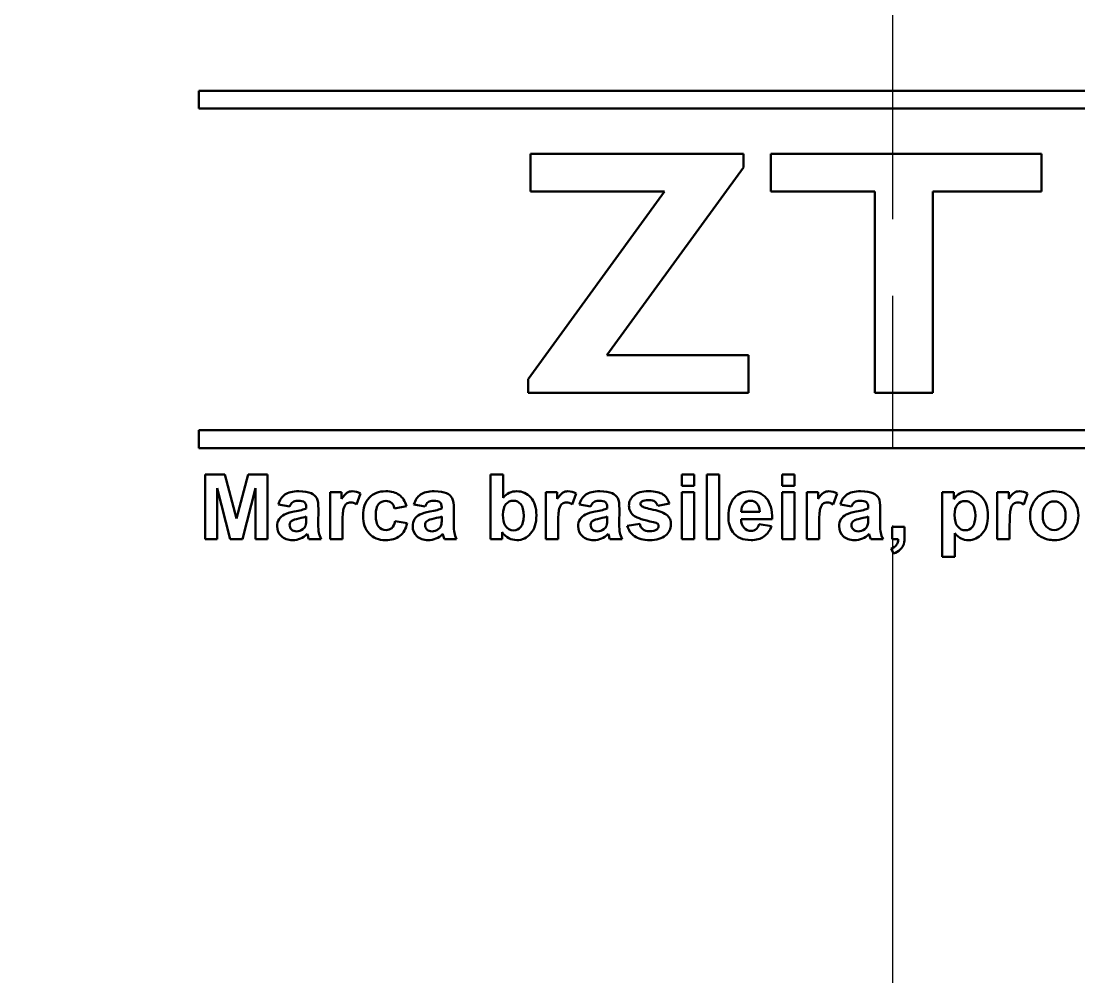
# Model space of a CAD drawing. Extents: x 0 to 822, y 0 to 581.
# Drawn here: x 651.76 to 693.17, y 390.82 to 428.26 of the extents above; entities that cross this region are included whole.
import ezdxf

# ---------------------------------------------------------------- set-up
doc = ezdxf.new("R2010")
doc.units = 0
doc.header["$LTSCALE"] = 2
doc.linetypes.add('AM_ISO08W050', pattern=[18, 12, -1.5, 3, -1.5])
doc.layers.add('AM_0', color=7, linetype='CONTINUOUS', lineweight=50)
doc.layers.add('AM_7', color=4, linetype='AM_ISO08W050', lineweight=25)

msp = doc.modelspace()

# ---------------------------------------------------------------- linework, layer by layer
at = {"layer": 'AM_0'}
for radius in [97.8, 91.675]:
    msp.add_circle((685.884, 379.557), radius, dxfattribs=at)
msp.add_ellipse((685.884, 379.557), major_axis=(75.544, 0), ratio=0.999976, start_param=4.712389, end_param=10.995574, dxfattribs=at)
at = {"layer": 'AM_0', "color": 7, "lineweight": 70}
msp.add_open_spline([(685.884, 457.109), (728.709, 457.109), (763.438, 422.381), (763.438, 379.557), (763.438, 379.557), (763.438, 336.734), (728.709, 302.005), (685.884, 302.005), (685.884, 302.005), (643.06, 302.005), (608.331, 336.734), (608.331, 379.557), (608.331, 379.557), (608.331, 422.381), (643.06, 457.109), (685.884, 457.109)], degree=3, knots=[0, 0, 0, 0, 0.25, 0.25, 0.25, 0.25, 0.5, 0.5, 0.5, 0.5, 0.75, 0.75, 0.75, 0.75, 1, 1, 1, 1], dxfattribs=at)
at = {"layer": 'AM_0', "color": 7}
for points in [[(658.715, 425.534), (658.715, 425.534), (713.054, 425.534), (713.054, 425.534)], [(658.715, 424.83), (658.715, 424.83), (658.715, 425.534), (658.715, 425.534)], [(713.054, 424.83), (713.054, 424.83), (658.715, 424.83), (658.715, 424.83)], [(671.701, 421.583), (671.701, 421.583), (671.701, 423.061), (671.701, 423.061)], [(671.701, 423.061), (671.701, 423.061), (680.044, 423.061), (680.044, 423.061)], [(680.044, 423.061), (680.044, 423.061), (680.044, 422.524), (680.044, 422.524)], [(681.109, 421.583), (681.109, 421.583), (681.109, 423.061), (681.109, 423.061)], [(681.109, 423.061), (681.109, 423.061), (691.703, 423.061), (691.703, 423.061)], [(691.703, 423.061), (691.703, 423.061), (691.703, 421.583), (691.703, 421.583)], [(680.044, 422.524), (680.044, 422.524), (674.689, 415.172), (674.689, 415.172)], [(671.612, 414.232), (671.612, 414.232), (676.949, 421.583), (676.949, 421.583)], [(676.949, 421.583), (676.949, 421.583), (671.701, 421.583), (671.701, 421.583)], [(685.179, 421.583), (685.179, 421.583), (681.109, 421.583), (681.109, 421.583)], [(685.179, 413.695), (685.179, 413.695), (685.179, 421.583), (685.179, 421.583)], [(687.451, 421.583), (687.451, 421.583), (687.451, 413.695), (687.451, 413.695)], [(691.703, 421.583), (691.703, 421.583), (687.451, 421.583), (687.451, 421.583)], [(674.689, 415.172), (674.689, 415.172), (680.235, 415.172), (680.235, 415.172)], [(680.235, 415.172), (680.235, 415.172), (680.235, 413.695), (680.235, 413.695)], [(671.612, 413.695), (671.612, 413.695), (671.612, 414.232), (671.612, 414.232)], [(680.235, 413.695), (680.235, 413.695), (671.612, 413.695), (671.612, 413.695)], [(687.451, 413.695), (687.451, 413.695), (685.179, 413.695), (685.179, 413.695)], [(658.715, 412.241), (658.715, 412.241), (713.054, 412.241), (713.054, 412.241)], [(658.715, 411.537), (658.715, 411.537), (658.715, 412.241), (658.715, 412.241)], [(713.054, 411.537), (713.054, 411.537), (658.715, 411.537), (658.715, 411.537)], [(658.966, 407.97), (658.966, 407.97), (658.966, 410.499), (658.966, 410.499)], [(658.966, 410.499), (658.966, 410.499), (659.73, 410.499), (659.73, 410.499)], [(659.73, 410.499), (659.73, 410.499), (660.189, 408.774), (660.189, 408.774)], [(660.189, 408.774), (660.189, 408.774), (660.642, 410.499), (660.642, 410.499)], [(660.642, 410.499), (660.642, 410.499), (661.408, 410.499), (661.408, 410.499)], [(661.408, 410.499), (661.408, 410.499), (661.408, 407.97), (661.408, 407.97)], [(670.142, 407.97), (670.142, 407.97), (670.142, 410.499), (670.142, 410.499)], [(670.142, 410.499), (670.142, 410.499), (670.627, 410.499), (670.627, 410.499)], [(670.627, 410.499), (670.627, 410.499), (670.627, 409.588), (670.627, 409.588)], [(677.625, 410.05), (677.625, 410.05), (677.625, 410.499), (677.625, 410.499)], [(677.625, 410.499), (677.625, 410.499), (678.11, 410.499), (678.11, 410.499)], [(678.11, 410.499), (678.11, 410.499), (678.11, 410.05), (678.11, 410.05)], [(678.607, 407.97), (678.607, 407.97), (678.607, 410.499), (678.607, 410.499)], [(678.607, 410.499), (678.607, 410.499), (679.092, 410.499), (679.092, 410.499)], [(679.092, 410.499), (679.092, 410.499), (679.092, 407.97), (679.092, 407.97)], [(681.553, 410.05), (681.553, 410.05), (681.553, 410.499), (681.553, 410.499)], [(681.553, 410.499), (681.553, 410.499), (682.038, 410.499), (682.038, 410.499)], [(682.038, 410.499), (682.038, 410.499), (682.038, 410.05), (682.038, 410.05)], [(659.94, 407.97), (659.94, 407.97), (659.44, 409.961), (659.44, 409.961)], [(659.44, 409.961), (659.44, 409.961), (659.44, 407.97), (659.44, 407.97)], [(660.934, 409.961), (660.934, 409.961), (660.432, 407.97), (660.432, 407.97)], [(660.934, 407.97), (660.934, 407.97), (660.934, 409.961), (660.934, 409.961)], [(678.11, 410.05), (678.11, 410.05), (677.625, 410.05), (677.625, 410.05)], [(682.038, 410.05), (682.038, 410.05), (681.553, 410.05), (681.553, 410.05)], [(661.834, 409.322), (661.884, 409.499), (661.969, 409.63), (662.089, 409.716)], [(663.111, 409.766), (663.216, 409.715), (663.291, 409.65), (663.334, 409.571)], [(663.334, 409.571), (663.377, 409.492), (663.399, 409.348), (663.399, 409.137)], [(663.856, 407.97), (663.856, 407.97), (663.856, 409.802), (663.856, 409.802)], [(663.856, 409.802), (663.856, 409.802), (664.306, 409.802), (664.306, 409.802)], [(664.306, 409.802), (664.306, 409.802), (664.306, 409.541), (664.306, 409.541)], [(664.306, 409.541), (664.383, 409.664), (664.453, 409.746), (664.514, 409.784)], [(665.043, 409.751), (665.043, 409.751), (664.893, 409.329), (664.893, 409.329)], [(666.565, 409.699), (666.697, 409.603), (666.792, 409.456), (666.849, 409.26)], [(667.139, 409.322), (667.188, 409.499), (667.273, 409.63), (667.394, 409.716)], [(668.415, 409.766), (668.521, 409.715), (668.596, 409.65), (668.639, 409.571)], [(668.639, 409.571), (668.682, 409.492), (668.703, 409.348), (668.703, 409.137)], [(672.3, 407.97), (672.3, 407.97), (672.3, 409.802), (672.3, 409.802)], [(672.3, 409.802), (672.3, 409.802), (672.75, 409.802), (672.75, 409.802)], [(672.75, 409.802), (672.75, 409.802), (672.75, 409.541), (672.75, 409.541)], [(672.75, 409.541), (672.827, 409.664), (672.897, 409.746), (672.958, 409.784)], [(673.487, 409.751), (673.487, 409.751), (673.337, 409.329), (673.337, 409.329)], [(673.618, 409.322), (673.668, 409.499), (673.752, 409.63), (673.873, 409.716)], [(674.895, 409.766), (675, 409.715), (675.075, 409.65), (675.118, 409.571)], [(675.118, 409.571), (675.161, 409.492), (675.183, 409.348), (675.183, 409.137)], [(676.887, 409.721), (677.009, 409.639), (677.093, 409.518), (677.139, 409.358)], [(677.625, 407.97), (677.625, 407.97), (677.625, 409.802), (677.625, 409.802)], [(677.625, 409.802), (677.625, 409.802), (678.11, 409.802), (678.11, 409.802)], [(678.11, 409.802), (678.11, 409.802), (678.11, 407.97), (678.11, 407.97)], [(680.932, 409.573), (681.089, 409.393), (681.165, 409.117), (681.158, 408.746)], [(681.553, 407.97), (681.553, 407.97), (681.553, 409.802), (681.553, 409.802)], [(681.553, 409.802), (681.553, 409.802), (682.038, 409.802), (682.038, 409.802)], [(682.038, 409.802), (682.038, 409.802), (682.038, 407.97), (682.038, 407.97)], [(682.514, 407.97), (682.514, 407.97), (682.514, 409.802), (682.514, 409.802)], [(682.514, 409.802), (682.514, 409.802), (682.964, 409.802), (682.964, 409.802)], [(682.964, 409.802), (682.964, 409.802), (682.964, 409.541), (682.964, 409.541)], [(682.964, 409.541), (683.041, 409.664), (683.111, 409.746), (683.172, 409.784)], [(683.701, 409.751), (683.701, 409.751), (683.551, 409.329), (683.551, 409.329)], [(683.832, 409.322), (683.882, 409.499), (683.966, 409.63), (684.087, 409.716)], [(685.109, 409.766), (685.214, 409.715), (685.289, 409.65), (685.332, 409.571)], [(685.332, 409.571), (685.375, 409.492), (685.397, 409.348), (685.397, 409.137)], [(687.824, 409.802), (687.824, 409.802), (688.276, 409.802), (688.276, 409.802)], [(687.824, 407.273), (687.824, 407.273), (687.824, 409.802), (687.824, 409.802)], [(688.276, 409.802), (688.276, 409.802), (688.276, 409.532), (688.276, 409.532)], [(688.276, 409.532), (688.334, 409.625), (688.414, 409.7), (688.514, 409.757)], [(689.975, 407.97), (689.975, 407.97), (689.975, 409.802), (689.975, 409.802)], [(689.975, 409.802), (689.975, 409.802), (690.425, 409.802), (690.425, 409.802)], [(690.425, 409.802), (690.425, 409.802), (690.425, 409.541), (690.425, 409.541)], [(690.425, 409.541), (690.502, 409.664), (690.572, 409.746), (690.633, 409.784)], [(691.162, 409.751), (691.162, 409.751), (691.011, 409.329), (691.011, 409.329)], [(691.377, 409.379), (691.456, 409.53), (691.569, 409.645), (691.714, 409.724)], [(662.274, 409.243), (662.274, 409.243), (661.834, 409.322), (661.834, 409.322)], [(662.392, 409.421), (662.343, 409.388), (662.304, 409.328), (662.274, 409.243)], [(662.452, 409.046), (662.678, 409.089), (662.835, 409.129), (662.923, 409.165)], [(662.923, 409.213), (662.923, 409.307), (662.9, 409.373), (662.854, 409.413)], [(662.923, 409.165), (662.923, 409.165), (662.923, 409.213), (662.923, 409.213)], [(663.399, 409.137), (663.399, 409.137), (663.394, 408.572), (663.394, 408.572)], [(664.382, 409.15), (664.355, 409.052), (664.341, 408.847), (664.341, 408.536)], [(664.493, 409.352), (664.445, 409.315), (664.409, 409.247), (664.382, 409.15)], [(666.371, 409.174), (666.355, 409.269), (666.319, 409.341), (666.262, 409.389)], [(666.849, 409.26), (666.849, 409.26), (666.371, 409.174), (666.371, 409.174)], [(667.579, 409.243), (667.579, 409.243), (667.139, 409.322), (667.139, 409.322)], [(667.696, 409.421), (667.648, 409.388), (667.609, 409.328), (667.579, 409.243)], [(667.757, 409.046), (667.983, 409.089), (668.14, 409.129), (668.227, 409.165)], [(668.227, 409.213), (668.227, 409.307), (668.204, 409.373), (668.158, 409.413)], [(668.227, 409.165), (668.227, 409.165), (668.227, 409.213), (668.227, 409.213)], [(668.703, 409.137), (668.703, 409.137), (668.698, 408.572), (668.698, 408.572)], [(670.739, 409.337), (670.662, 409.246), (670.624, 409.11), (670.624, 408.925)], [(672.826, 409.15), (672.798, 409.052), (672.785, 408.847), (672.785, 408.536)], [(672.937, 409.352), (672.889, 409.315), (672.853, 409.247), (672.826, 409.15)], [(674.058, 409.243), (674.058, 409.243), (673.618, 409.322), (673.618, 409.322)], [(674.175, 409.421), (674.127, 409.388), (674.088, 409.328), (674.058, 409.243)], [(674.236, 409.046), (674.462, 409.089), (674.619, 409.129), (674.706, 409.165)], [(674.706, 409.213), (674.706, 409.307), (674.683, 409.373), (674.637, 409.413)], [(674.706, 409.165), (674.706, 409.165), (674.706, 409.213), (674.706, 409.213)], [(675.183, 409.137), (675.183, 409.137), (675.177, 408.572), (675.177, 408.572)], [(676.056, 409.255), (676.099, 409.223), (676.25, 409.177), (676.509, 409.119)], [(676.509, 409.119), (676.766, 409.06), (676.947, 408.988), (677.049, 408.903)], [(676.682, 409.274), (676.662, 409.345), (676.625, 409.4), (676.57, 409.438)], [(677.139, 409.358), (677.139, 409.358), (676.682, 409.274), (676.682, 409.274)], [(680.054, 409.356), (679.985, 409.28), (679.951, 409.175), (679.952, 409.043)], [(680.677, 409.043), (680.673, 409.183), (680.637, 409.29), (680.568, 409.363)], [(683.04, 409.15), (683.013, 409.052), (682.999, 408.847), (682.999, 408.536)], [(683.151, 409.352), (683.103, 409.315), (683.067, 409.247), (683.04, 409.15)], [(684.272, 409.243), (684.272, 409.243), (683.832, 409.322), (683.832, 409.322)], [(684.389, 409.421), (684.341, 409.388), (684.302, 409.328), (684.272, 409.243)], [(684.45, 409.046), (684.676, 409.089), (684.833, 409.129), (684.92, 409.165)], [(684.92, 409.213), (684.92, 409.307), (684.897, 409.373), (684.851, 409.413)], [(684.92, 409.165), (684.92, 409.165), (684.92, 409.213), (684.92, 409.213)], [(685.397, 409.137), (685.397, 409.137), (685.391, 408.572), (685.391, 408.572)], [(688.421, 409.323), (688.342, 409.232), (688.304, 409.096), (688.304, 408.917)], [(690.5, 409.15), (690.473, 409.052), (690.46, 408.847), (690.46, 408.536)], [(690.612, 409.352), (690.564, 409.315), (690.527, 409.247), (690.5, 409.15)], [(691.258, 408.912), (691.258, 409.073), (691.298, 409.229), (691.377, 409.379)], [(691.885, 409.303), (691.798, 409.207), (691.755, 409.067), (691.755, 408.886)], [(661.859, 408.747), (661.908, 408.828), (661.978, 408.89), (662.066, 408.933)], [(662.066, 408.933), (662.155, 408.976), (662.284, 409.014), (662.452, 409.046)], [(662.628, 408.775), (662.493, 408.746), (662.406, 408.718), (662.364, 408.691)], [(662.923, 408.849), (662.861, 408.829), (662.762, 408.804), (662.628, 408.775)], [(662.904, 408.517), (662.917, 408.558), (662.923, 408.637), (662.923, 408.753)], [(662.923, 408.753), (662.923, 408.753), (662.923, 408.849), (662.923, 408.849)], [(667.163, 408.747), (667.213, 408.828), (667.282, 408.89), (667.371, 408.933)], [(667.371, 408.933), (667.46, 408.976), (667.589, 409.014), (667.757, 409.046)], [(667.932, 408.775), (667.798, 408.746), (667.71, 408.718), (667.668, 408.691)], [(668.227, 408.849), (668.165, 408.829), (668.067, 408.804), (667.932, 408.775)], [(668.208, 408.517), (668.221, 408.558), (668.227, 408.637), (668.227, 408.753)], [(668.227, 408.753), (668.227, 408.753), (668.227, 408.849), (668.227, 408.849)], [(670.624, 408.925), (670.624, 408.736), (670.654, 408.596), (670.713, 408.505)], [(673.642, 408.747), (673.692, 408.828), (673.761, 408.89), (673.85, 408.933)], [(673.85, 408.933), (673.939, 408.976), (674.068, 409.014), (674.236, 409.046)], [(674.411, 408.775), (674.277, 408.746), (674.189, 408.718), (674.148, 408.691)], [(674.706, 408.849), (674.644, 408.829), (674.546, 408.804), (674.411, 408.775)], [(674.687, 408.517), (674.7, 408.558), (674.706, 408.637), (674.706, 408.753)], [(674.706, 408.753), (674.706, 408.753), (674.706, 408.849), (674.706, 408.849)], [(676.518, 408.632), (676.127, 408.718), (675.879, 408.797), (675.774, 408.868)], [(681.158, 408.746), (681.158, 408.746), (679.944, 408.746), (679.944, 408.746)], [(679.944, 408.746), (679.947, 408.602), (679.986, 408.49), (680.061, 408.411)], [(679.952, 409.043), (679.952, 409.043), (680.677, 409.043), (680.677, 409.043)], [(683.856, 408.747), (683.906, 408.828), (683.975, 408.89), (684.064, 408.933)], [(684.064, 408.933), (684.153, 408.976), (684.282, 409.014), (684.45, 409.046)], [(684.625, 408.775), (684.491, 408.746), (684.403, 408.718), (684.361, 408.691)], [(684.92, 408.849), (684.858, 408.829), (684.76, 408.804), (684.625, 408.775)], [(684.901, 408.517), (684.914, 408.558), (684.92, 408.637), (684.92, 408.753)], [(684.92, 408.753), (684.92, 408.753), (684.92, 408.849), (684.92, 408.849)], [(688.304, 408.917), (688.304, 408.711), (688.344, 408.559), (688.426, 408.461)], [(691.377, 408.376), (691.298, 408.523), (691.258, 408.701), (691.258, 408.912)], [(691.755, 408.886), (691.755, 408.704), (691.798, 408.565), (691.885, 408.469)], [(662.788, 408.356), (662.847, 408.4), (662.885, 408.453), (662.904, 408.517)], [(663.394, 408.572), (663.394, 408.411), (663.401, 408.292), (663.417, 408.215)], [(664.341, 408.536), (664.341, 408.536), (664.341, 407.97), (664.341, 407.97)], [(666.273, 408.402), (666.332, 408.454), (666.373, 408.544), (666.397, 408.672)], [(666.397, 408.672), (666.397, 408.672), (666.873, 408.591), (666.873, 408.591)], [(666.873, 408.591), (666.824, 408.373), (666.729, 408.207), (666.588, 408.096)], [(668.093, 408.356), (668.152, 408.4), (668.19, 408.453), (668.208, 408.517)], [(668.698, 408.572), (668.698, 408.411), (668.706, 408.292), (668.722, 408.215)], [(672.785, 408.536), (672.785, 408.536), (672.785, 407.97), (672.785, 407.97)], [(674.572, 408.356), (674.631, 408.4), (674.669, 408.453), (674.687, 408.517)], [(675.177, 408.572), (675.177, 408.411), (675.185, 408.292), (675.201, 408.215)], [(675.49, 408.493), (675.49, 408.493), (675.976, 408.567), (675.976, 408.567)], [(675.775, 408.081), (675.629, 408.181), (675.535, 408.319), (675.49, 408.493)], [(675.976, 408.567), (675.997, 408.473), (676.039, 408.401), (676.102, 408.352)], [(676.68, 408.569), (676.656, 408.592), (676.602, 408.613), (676.518, 408.632)], [(680.532, 408.353), (680.584, 408.394), (680.623, 408.461), (680.649, 408.553)], [(680.649, 408.553), (680.649, 408.553), (681.132, 408.472), (681.132, 408.472)], [(681.132, 408.472), (681.07, 408.295), (680.972, 408.16), (680.838, 408.068)], [(682.999, 408.536), (682.999, 408.536), (682.999, 407.97), (682.999, 407.97)], [(684.786, 408.356), (684.845, 408.4), (684.883, 408.453), (684.901, 408.517)], [(685.391, 408.572), (685.391, 408.411), (685.399, 408.292), (685.415, 408.215)], [(685.862, 408.454), (685.862, 408.454), (686.347, 408.454), (686.347, 408.454)], [(685.862, 407.97), (685.862, 407.97), (685.862, 408.454), (685.862, 408.454)], [(686.347, 408.454), (686.347, 408.454), (686.347, 408.108), (686.347, 408.108)], [(690.46, 408.536), (690.46, 408.536), (690.46, 407.97), (690.46, 407.97)], [(691.725, 408.042), (691.573, 408.118), (691.456, 408.23), (691.377, 408.376)], [(659.44, 407.97), (659.44, 407.97), (658.966, 407.97), (658.966, 407.97)], [(660.432, 407.97), (660.432, 407.97), (659.94, 407.97), (659.94, 407.97)], [(661.408, 407.97), (661.408, 407.97), (660.934, 407.97), (660.934, 407.97)], [(662.961, 408.17), (662.878, 408.089), (662.79, 408.029), (662.695, 407.989)], [(662.978, 408.113), (662.97, 408.142), (662.964, 408.161), (662.961, 408.17)], [(663.024, 407.97), (663.012, 408.002), (662.996, 408.05), (662.978, 408.113)], [(663.504, 407.97), (663.504, 407.97), (663.024, 407.97), (663.024, 407.97)], [(663.417, 408.215), (663.432, 408.139), (663.462, 408.057), (663.504, 407.97)], [(664.341, 407.97), (664.341, 407.97), (663.856, 407.97), (663.856, 407.97)], [(668.265, 408.17), (668.182, 408.089), (668.094, 408.029), (668, 407.989)], [(668.282, 408.113), (668.275, 408.142), (668.269, 408.161), (668.265, 408.17)], [(668.329, 407.97), (668.317, 408.002), (668.301, 408.05), (668.282, 408.113)], [(668.809, 407.97), (668.809, 407.97), (668.329, 407.97), (668.329, 407.97)], [(668.722, 408.215), (668.737, 408.139), (668.766, 408.057), (668.809, 407.97)], [(670.592, 407.97), (670.592, 407.97), (670.142, 407.97), (670.142, 407.97)], [(670.856, 408.007), (670.754, 408.059), (670.666, 408.136), (670.592, 408.239)], [(670.592, 408.239), (670.592, 408.239), (670.592, 407.97), (670.592, 407.97)], [(672.785, 407.97), (672.785, 407.97), (672.3, 407.97), (672.3, 407.97)], [(674.745, 408.17), (674.661, 408.089), (674.573, 408.029), (674.479, 407.989)], [(674.762, 408.113), (674.754, 408.142), (674.748, 408.161), (674.745, 408.17)], [(674.808, 407.97), (674.796, 408.002), (674.78, 408.05), (674.762, 408.113)], [(675.288, 407.97), (675.288, 407.97), (674.808, 407.97), (674.808, 407.97)], [(675.201, 408.215), (675.216, 408.139), (675.246, 408.057), (675.288, 407.97)], [(678.11, 407.97), (678.11, 407.97), (677.625, 407.97), (677.625, 407.97)], [(679.092, 407.97), (679.092, 407.97), (678.607, 407.97), (678.607, 407.97)], [(682.038, 407.97), (682.038, 407.97), (681.553, 407.97), (681.553, 407.97)], [(682.999, 407.97), (682.999, 407.97), (682.514, 407.97), (682.514, 407.97)], [(684.958, 408.17), (684.875, 408.089), (684.787, 408.029), (684.693, 407.989)], [(684.976, 408.113), (684.968, 408.142), (684.962, 408.161), (684.958, 408.17)], [(685.022, 407.97), (685.01, 408.002), (684.994, 408.05), (684.976, 408.113)], [(685.502, 407.97), (685.502, 407.97), (685.022, 407.97), (685.022, 407.97)], [(685.415, 408.215), (685.43, 408.139), (685.46, 408.057), (685.502, 407.97)], [(686.097, 407.97), (686.097, 407.97), (685.862, 407.97), (685.862, 407.97)], [(686.031, 407.738), (686.073, 407.795), (686.095, 407.872), (686.097, 407.97)], [(686.347, 408.108), (686.347, 407.968), (686.335, 407.857), (686.311, 407.776)], [(688.568, 407.989), (688.486, 408.029), (688.4, 408.098), (688.308, 408.196)], [(688.308, 408.196), (688.308, 408.196), (688.308, 407.273), (688.308, 407.273)], [(690.46, 407.97), (690.46, 407.97), (689.975, 407.97), (689.975, 407.97)], [(685.823, 407.606), (685.921, 407.638), (685.99, 407.683), (686.031, 407.738)], [(685.918, 407.406), (685.918, 407.406), (685.823, 407.606), (685.823, 407.606)], [(686.174, 407.558), (686.107, 407.493), (686.021, 407.442), (685.918, 407.406)], [(686.311, 407.776), (686.287, 407.695), (686.241, 407.622), (686.174, 407.558)], [(688.308, 407.273), (688.308, 407.273), (687.824, 407.273), (687.824, 407.273)]]:
    msp.add_open_spline(points, degree=3, dxfattribs=at)
for points, knots in [([(662.089, 409.716), (662.211, 409.8), (662.39, 409.843), (662.628, 409.843), (662.628, 409.843), (662.844, 409.843), (663.005, 409.817), (663.111, 409.766)], [0.08, 0.08, 0.08, 0.08, 0.12, 0.12, 0.12, 0.12, 0.16, 0.16, 0.16, 0.16]), ([(664.514, 409.784), (664.576, 409.823), (664.645, 409.843), (664.724, 409.843), (664.724, 409.843), (664.834, 409.843), (664.94, 409.813), (665.043, 409.751)], [0.3846154, 0.3846154, 0.3846154, 0.3846154, 0.4615385, 0.4615385, 0.4615385, 0.4615385, 0.5384615, 0.5384615, 0.5384615, 0.5384615]), ([(665.384, 408.182), (665.224, 408.351), (665.145, 408.585), (665.145, 408.884), (665.145, 408.884), (665.145, 409.186), (665.225, 409.422), (665.384, 409.59)], [0.7222222, 0.7222222, 0.7222222, 0.7222222, 0.7777778, 0.7777778, 0.7777778, 0.7777778, 0.8333333, 0.8333333, 0.8333333, 0.8333333]), ([(665.384, 409.59), (665.545, 409.759), (665.761, 409.843), (666.033, 409.843), (666.033, 409.843), (666.256, 409.843), (666.434, 409.795), (666.565, 409.699)], [0.8333333, 0.8333333, 0.8333333, 0.8333333, 0.8888889, 0.8888889, 0.8888889, 0.8888889, 0.9444444, 0.9444444, 0.9444444, 0.9444444]), ([(667.394, 409.716), (667.515, 409.8), (667.694, 409.843), (667.932, 409.843), (667.932, 409.843), (668.149, 409.843), (668.31, 409.817), (668.415, 409.766)], [0.08, 0.08, 0.08, 0.08, 0.12, 0.12, 0.12, 0.12, 0.16, 0.16, 0.16, 0.16]), ([(670.627, 409.588), (670.777, 409.758), (670.953, 409.843), (671.158, 409.843), (671.158, 409.843), (671.381, 409.843), (671.566, 409.762), (671.712, 409.601)], [0.25, 0.25, 0.25, 0.25, 0.3333333, 0.3333333, 0.3333333, 0.3333333, 0.4166667, 0.4166667, 0.4166667, 0.4166667]), ([(671.712, 409.601), (671.858, 409.439), (671.931, 409.207), (671.931, 408.905), (671.931, 408.905), (671.931, 408.592), (671.856, 408.351), (671.707, 408.182)], [0.4166667, 0.4166667, 0.4166667, 0.4166667, 0.5, 0.5, 0.5, 0.5, 0.5833333, 0.5833333, 0.5833333, 0.5833333]), ([(672.958, 409.784), (673.02, 409.823), (673.089, 409.843), (673.168, 409.843), (673.168, 409.843), (673.278, 409.843), (673.384, 409.813), (673.487, 409.751)], [0.3846154, 0.3846154, 0.3846154, 0.3846154, 0.4615385, 0.4615385, 0.4615385, 0.4615385, 0.5384615, 0.5384615, 0.5384615, 0.5384615]), ([(673.873, 409.716), (673.994, 409.8), (674.173, 409.843), (674.411, 409.843), (674.411, 409.843), (674.628, 409.843), (674.789, 409.817), (674.895, 409.766)], [0.08, 0.08, 0.08, 0.08, 0.12, 0.12, 0.12, 0.12, 0.16, 0.16, 0.16, 0.16]), ([(675.774, 408.868), (675.629, 408.967), (675.557, 409.105), (675.557, 409.281), (675.557, 409.281), (675.557, 409.439), (675.619, 409.573), (675.745, 409.681)], [0.30769231, 0.30769231, 0.30769231, 0.30769231, 0.34615385, 0.34615385, 0.34615385, 0.34615385, 0.38461538, 0.38461538, 0.38461538, 0.38461538]), ([(675.745, 409.681), (675.87, 409.789), (676.065, 409.843), (676.328, 409.843), (676.328, 409.843), (676.579, 409.843), (676.765, 409.802), (676.887, 409.721)], [0.38461538, 0.38461538, 0.38461538, 0.38461538, 0.42307692, 0.42307692, 0.42307692, 0.42307692, 0.46153846, 0.46153846, 0.46153846, 0.46153846]), ([(679.628, 408.241), (679.507, 408.407), (679.447, 408.618), (679.447, 408.872), (679.447, 408.872), (679.447, 409.176), (679.526, 409.413), (679.685, 409.585)], [0.2857143, 0.2857143, 0.2857143, 0.2857143, 0.3571429, 0.3571429, 0.3571429, 0.3571429, 0.4285714, 0.4285714, 0.4285714, 0.4285714]), ([(679.685, 409.585), (679.844, 409.757), (680.044, 409.843), (680.287, 409.843), (680.287, 409.843), (680.56, 409.843), (680.774, 409.753), (680.932, 409.573)], [0.4285714, 0.4285714, 0.4285714, 0.4285714, 0.5, 0.5, 0.5, 0.5, 0.5714286, 0.5714286, 0.5714286, 0.5714286]), ([(683.172, 409.784), (683.234, 409.823), (683.303, 409.843), (683.382, 409.843), (683.382, 409.843), (683.492, 409.843), (683.598, 409.813), (683.701, 409.751)], [0.3846154, 0.3846154, 0.3846154, 0.3846154, 0.4615385, 0.4615385, 0.4615385, 0.4615385, 0.5384615, 0.5384615, 0.5384615, 0.5384615]), ([(684.087, 409.716), (684.208, 409.8), (684.387, 409.843), (684.625, 409.843), (684.625, 409.843), (684.842, 409.843), (685.003, 409.817), (685.109, 409.766)], [0.08, 0.08, 0.08, 0.08, 0.12, 0.12, 0.12, 0.12, 0.16, 0.16, 0.16, 0.16]), ([(688.514, 409.757), (688.614, 409.815), (688.725, 409.843), (688.847, 409.843), (688.847, 409.843), (689.06, 409.843), (689.24, 409.76), (689.388, 409.593)], [0.2307692, 0.2307692, 0.2307692, 0.2307692, 0.3076923, 0.3076923, 0.3076923, 0.3076923, 0.3846154, 0.3846154, 0.3846154, 0.3846154]), ([(689.388, 409.593), (689.536, 409.426), (689.611, 409.194), (689.611, 408.896), (689.611, 408.896), (689.611, 408.59), (689.536, 408.353), (689.387, 408.183)], [0.3846154, 0.3846154, 0.3846154, 0.3846154, 0.4615385, 0.4615385, 0.4615385, 0.4615385, 0.5384615, 0.5384615, 0.5384615, 0.5384615]), ([(690.633, 409.784), (690.695, 409.823), (690.764, 409.843), (690.842, 409.843), (690.842, 409.843), (690.953, 409.843), (691.059, 409.813), (691.162, 409.751)], [0.3846154, 0.3846154, 0.3846154, 0.3846154, 0.4615385, 0.4615385, 0.4615385, 0.4615385, 0.5384615, 0.5384615, 0.5384615, 0.5384615]), ([(691.714, 409.724), (691.86, 409.803), (692.022, 409.843), (692.202, 409.843), (692.202, 409.843), (692.479, 409.843), (692.706, 409.753), (692.883, 409.573)], [0.2, 0.2, 0.2, 0.2, 0.3, 0.3, 0.3, 0.3, 0.4, 0.4, 0.4, 0.4]), ([(692.883, 409.573), (693.06, 409.393), (693.149, 409.166), (693.149, 408.891), (693.149, 408.891), (693.149, 408.614), (693.059, 408.384), (692.881, 408.202)], [0.4, 0.4, 0.4, 0.4, 0.5, 0.5, 0.5, 0.5, 0.6, 0.6, 0.6, 0.6]), ([(662.854, 409.413), (662.808, 409.452), (662.721, 409.472), (662.593, 409.472), (662.593, 409.472), (662.507, 409.472), (662.44, 409.455), (662.392, 409.421)], [0.88, 0.88, 0.88, 0.88, 0.92, 0.92, 0.92, 0.92, 0.96, 0.96, 0.96, 0.96]), ([(664.893, 409.329), (664.811, 409.382), (664.735, 409.408), (664.665, 409.408), (664.665, 409.408), (664.597, 409.408), (664.54, 409.39), (664.493, 409.352)], [0.6153846, 0.6153846, 0.6153846, 0.6153846, 0.6923077, 0.6923077, 0.6923077, 0.6923077, 0.7692308, 0.7692308, 0.7692308, 0.7692308]), ([(665.751, 409.337), (665.679, 409.253), (665.643, 409.114), (665.643, 408.918), (665.643, 408.918), (665.643, 408.701), (665.68, 408.547), (665.753, 408.458)], [0.2222222, 0.2222222, 0.2222222, 0.2222222, 0.2777778, 0.2777778, 0.2777778, 0.2777778, 0.3333333, 0.3333333, 0.3333333, 0.3333333]), ([(666.262, 409.389), (666.205, 409.438), (666.131, 409.462), (666.04, 409.462), (666.04, 409.462), (665.919, 409.462), (665.823, 409.42), (665.751, 409.337)], [0.1111111, 0.1111111, 0.1111111, 0.1111111, 0.1666667, 0.1666667, 0.1666667, 0.1666667, 0.2222222, 0.2222222, 0.2222222, 0.2222222]), ([(668.158, 409.413), (668.112, 409.452), (668.026, 409.472), (667.898, 409.472), (667.898, 409.472), (667.811, 409.472), (667.744, 409.455), (667.696, 409.421)], [0.88, 0.88, 0.88, 0.88, 0.92, 0.92, 0.92, 0.92, 0.96, 0.96, 0.96, 0.96]), ([(671.32, 409.333), (671.245, 409.426), (671.147, 409.472), (671.029, 409.472), (671.029, 409.472), (670.913, 409.472), (670.816, 409.427), (670.739, 409.337)], [0.625, 0.625, 0.625, 0.625, 0.75, 0.75, 0.75, 0.75, 0.875, 0.875, 0.875, 0.875]), ([(671.321, 408.449), (671.397, 408.54), (671.434, 408.684), (671.434, 408.881), (671.434, 408.881), (671.434, 409.09), (671.396, 409.241), (671.32, 409.333)], [0.375, 0.375, 0.375, 0.375, 0.5, 0.5, 0.5, 0.5, 0.625, 0.625, 0.625, 0.625]), ([(673.337, 409.329), (673.255, 409.382), (673.179, 409.408), (673.109, 409.408), (673.109, 409.408), (673.041, 409.408), (672.984, 409.39), (672.937, 409.352)], [0.6153846, 0.6153846, 0.6153846, 0.6153846, 0.6923077, 0.6923077, 0.6923077, 0.6923077, 0.7692308, 0.7692308, 0.7692308, 0.7692308]), ([(674.637, 409.413), (674.591, 409.452), (674.505, 409.472), (674.377, 409.472), (674.377, 409.472), (674.291, 409.472), (674.223, 409.455), (674.175, 409.421)], [0.88, 0.88, 0.88, 0.88, 0.92, 0.92, 0.92, 0.92, 0.96, 0.96, 0.96, 0.96]), ([(676.062, 409.441), (676.026, 409.416), (676.007, 409.383), (676.007, 409.343), (676.007, 409.343), (676.007, 409.308), (676.023, 409.279), (676.056, 409.255)], [0.65384615, 0.65384615, 0.65384615, 0.65384615, 0.69230769, 0.69230769, 0.69230769, 0.69230769, 0.73076923, 0.73076923, 0.73076923, 0.73076923]), ([(676.57, 409.438), (676.516, 409.476), (676.438, 409.495), (676.337, 409.495), (676.337, 409.495), (676.209, 409.495), (676.118, 409.477), (676.062, 409.441)], [0.57692308, 0.57692308, 0.57692308, 0.57692308, 0.61538462, 0.61538462, 0.61538462, 0.61538462, 0.65384615, 0.65384615, 0.65384615, 0.65384615]), ([(680.568, 409.363), (680.5, 409.436), (680.415, 409.472), (680.316, 409.472), (680.316, 409.472), (680.21, 409.472), (680.123, 409.434), (680.054, 409.356)], [0.2, 0.2, 0.2, 0.2, 0.4, 0.4, 0.4, 0.4, 0.6, 0.6, 0.6, 0.6]), ([(683.551, 409.329), (683.469, 409.382), (683.393, 409.408), (683.323, 409.408), (683.323, 409.408), (683.255, 409.408), (683.198, 409.39), (683.151, 409.352)], [0.6153846, 0.6153846, 0.6153846, 0.6153846, 0.6923077, 0.6923077, 0.6923077, 0.6923077, 0.7692308, 0.7692308, 0.7692308, 0.7692308]), ([(684.851, 409.413), (684.805, 409.452), (684.719, 409.472), (684.591, 409.472), (684.591, 409.472), (684.505, 409.472), (684.437, 409.455), (684.389, 409.421)], [0.88, 0.88, 0.88, 0.88, 0.92, 0.92, 0.92, 0.92, 0.96, 0.96, 0.96, 0.96]), ([(689.002, 409.321), (688.925, 409.413), (688.829, 409.46), (688.716, 409.46), (688.716, 409.46), (688.597, 409.46), (688.499, 409.415), (688.421, 409.323)], [0.625, 0.625, 0.625, 0.625, 0.75, 0.75, 0.75, 0.75, 0.875, 0.875, 0.875, 0.875]), ([(689.005, 408.449), (689.08, 408.539), (689.118, 408.687), (689.118, 408.892), (689.118, 408.892), (689.118, 409.085), (689.079, 409.227), (689.002, 409.321)], [0.375, 0.375, 0.375, 0.375, 0.5, 0.5, 0.5, 0.5, 0.625, 0.625, 0.625, 0.625]), ([(691.011, 409.329), (690.93, 409.382), (690.854, 409.408), (690.784, 409.408), (690.784, 409.408), (690.716, 409.408), (690.659, 409.39), (690.612, 409.352)], [0.6153846, 0.6153846, 0.6153846, 0.6153846, 0.6923077, 0.6923077, 0.6923077, 0.6923077, 0.7692308, 0.7692308, 0.7692308, 0.7692308]), ([(692.522, 409.303), (692.436, 409.4), (692.33, 409.448), (692.204, 409.448), (692.204, 409.448), (692.077, 409.448), (691.971, 409.4), (691.885, 409.303)], [0.625, 0.625, 0.625, 0.625, 0.75, 0.75, 0.75, 0.75, 0.875, 0.875, 0.875, 0.875]), ([(692.522, 408.469), (692.608, 408.565), (692.651, 408.705), (692.651, 408.89), (692.651, 408.89), (692.651, 409.069), (692.608, 409.207), (692.522, 409.303)], [0.375, 0.375, 0.375, 0.375, 0.5, 0.5, 0.5, 0.5, 0.625, 0.625, 0.625, 0.625]), ([(661.948, 408.082), (661.839, 408.184), (661.784, 408.314), (661.784, 408.47), (661.784, 408.47), (661.784, 408.573), (661.809, 408.666), (661.859, 408.747)], [0.6, 0.6, 0.6, 0.6, 0.64, 0.64, 0.64, 0.64, 0.68, 0.68, 0.68, 0.68]), ([(667.252, 408.082), (667.143, 408.184), (667.089, 408.314), (667.089, 408.47), (667.089, 408.47), (667.089, 408.573), (667.114, 408.666), (667.163, 408.747)], [0.6, 0.6, 0.6, 0.6, 0.64, 0.64, 0.64, 0.64, 0.68, 0.68, 0.68, 0.68]), ([(673.731, 408.082), (673.622, 408.184), (673.568, 408.314), (673.568, 408.47), (673.568, 408.47), (673.568, 408.573), (673.593, 408.666), (673.642, 408.747)], [0.6, 0.6, 0.6, 0.6, 0.64, 0.64, 0.64, 0.64, 0.68, 0.68, 0.68, 0.68]), ([(677.049, 408.903), (677.15, 408.817), (677.201, 408.696), (677.201, 408.543), (677.201, 408.543), (677.201, 408.375), (677.131, 408.23), (676.99, 408.109)], [0.80769231, 0.80769231, 0.80769231, 0.80769231, 0.84615385, 0.84615385, 0.84615385, 0.84615385, 0.88461538, 0.88461538, 0.88461538, 0.88461538]), ([(683.945, 408.082), (683.836, 408.184), (683.782, 408.314), (683.782, 408.47), (683.782, 408.47), (683.782, 408.573), (683.807, 408.666), (683.856, 408.747)], [0.6, 0.6, 0.6, 0.6, 0.64, 0.64, 0.64, 0.64, 0.68, 0.68, 0.68, 0.68]), ([(662.364, 408.691), (662.301, 408.646), (662.269, 408.589), (662.269, 408.52), (662.269, 408.52), (662.269, 408.452), (662.294, 408.394), (662.345, 408.344)], [0.2222222, 0.2222222, 0.2222222, 0.2222222, 0.3333333, 0.3333333, 0.3333333, 0.3333333, 0.4444444, 0.4444444, 0.4444444, 0.4444444]), ([(662.345, 408.344), (662.396, 408.295), (662.46, 408.27), (662.538, 408.27), (662.538, 408.27), (662.626, 408.27), (662.709, 408.299), (662.788, 408.356)], [0.4444444, 0.4444444, 0.4444444, 0.4444444, 0.5555556, 0.5555556, 0.5555556, 0.5555556, 0.6666667, 0.6666667, 0.6666667, 0.6666667]), ([(665.753, 408.458), (665.826, 408.368), (665.924, 408.324), (666.047, 408.324), (666.047, 408.324), (666.139, 408.324), (666.214, 408.35), (666.273, 408.402)], [0.3333333, 0.3333333, 0.3333333, 0.3333333, 0.3888889, 0.3888889, 0.3888889, 0.3888889, 0.4444444, 0.4444444, 0.4444444, 0.4444444]), ([(667.668, 408.691), (667.605, 408.646), (667.573, 408.589), (667.573, 408.52), (667.573, 408.52), (667.573, 408.452), (667.599, 408.394), (667.649, 408.344)], [0.2222222, 0.2222222, 0.2222222, 0.2222222, 0.3333333, 0.3333333, 0.3333333, 0.3333333, 0.4444444, 0.4444444, 0.4444444, 0.4444444]), ([(667.649, 408.344), (667.7, 408.295), (667.764, 408.27), (667.843, 408.27), (667.843, 408.27), (667.93, 408.27), (668.013, 408.299), (668.093, 408.356)], [0.4444444, 0.4444444, 0.4444444, 0.4444444, 0.5555556, 0.5555556, 0.5555556, 0.5555556, 0.6666667, 0.6666667, 0.6666667, 0.6666667]), ([(670.713, 408.505), (670.797, 408.376), (670.908, 408.311), (671.048, 408.311), (671.048, 408.311), (671.155, 408.311), (671.246, 408.357), (671.321, 408.449)], [0.125, 0.125, 0.125, 0.125, 0.25, 0.25, 0.25, 0.25, 0.375, 0.375, 0.375, 0.375]), ([(674.148, 408.691), (674.084, 408.646), (674.053, 408.589), (674.053, 408.52), (674.053, 408.52), (674.053, 408.452), (674.078, 408.394), (674.129, 408.344)], [0.2222222, 0.2222222, 0.2222222, 0.2222222, 0.3333333, 0.3333333, 0.3333333, 0.3333333, 0.4444444, 0.4444444, 0.4444444, 0.4444444]), ([(674.129, 408.344), (674.179, 408.295), (674.243, 408.27), (674.322, 408.27), (674.322, 408.27), (674.41, 408.27), (674.493, 408.299), (674.572, 408.356)], [0.4444444, 0.4444444, 0.4444444, 0.4444444, 0.5555556, 0.5555556, 0.5555556, 0.5555556, 0.6666667, 0.6666667, 0.6666667, 0.6666667]), ([(676.102, 408.352), (676.165, 408.303), (676.254, 408.278), (676.368, 408.278), (676.368, 408.278), (676.493, 408.278), (676.587, 408.301), (676.65, 408.348)], [0.07692308, 0.07692308, 0.07692308, 0.07692308, 0.11538462, 0.11538462, 0.11538462, 0.11538462, 0.15384615, 0.15384615, 0.15384615, 0.15384615]), ([(676.65, 408.348), (676.693, 408.38), (676.715, 408.423), (676.715, 408.477), (676.715, 408.477), (676.715, 408.514), (676.703, 408.544), (676.68, 408.569)], [0.15384615, 0.15384615, 0.15384615, 0.15384615, 0.19230769, 0.19230769, 0.19230769, 0.19230769, 0.23076923, 0.23076923, 0.23076923, 0.23076923]), ([(680.061, 408.411), (680.136, 408.331), (680.229, 408.291), (680.341, 408.291), (680.341, 408.291), (680.416, 408.291), (680.48, 408.311), (680.532, 408.353)], [0.7857143, 0.7857143, 0.7857143, 0.7857143, 0.8571429, 0.8571429, 0.8571429, 0.8571429, 0.9285714, 0.9285714, 0.9285714, 0.9285714]), ([(684.361, 408.691), (684.298, 408.646), (684.267, 408.589), (684.267, 408.52), (684.267, 408.52), (684.267, 408.452), (684.292, 408.394), (684.343, 408.344)], [0.2222222, 0.2222222, 0.2222222, 0.2222222, 0.3333333, 0.3333333, 0.3333333, 0.3333333, 0.4444444, 0.4444444, 0.4444444, 0.4444444]), ([(684.343, 408.344), (684.393, 408.295), (684.457, 408.27), (684.536, 408.27), (684.536, 408.27), (684.623, 408.27), (684.706, 408.299), (684.786, 408.356)], [0.4444444, 0.4444444, 0.4444444, 0.4444444, 0.5555556, 0.5555556, 0.5555556, 0.5555556, 0.6666667, 0.6666667, 0.6666667, 0.6666667]), ([(688.426, 408.461), (688.507, 408.363), (688.607, 408.313), (688.725, 408.313), (688.725, 408.313), (688.837, 408.313), (688.931, 408.358), (689.005, 408.449)], [0.125, 0.125, 0.125, 0.125, 0.25, 0.25, 0.25, 0.25, 0.375, 0.375, 0.375, 0.375]), ([(691.885, 408.469), (691.971, 408.372), (692.077, 408.324), (692.204, 408.324), (692.204, 408.324), (692.33, 408.324), (692.436, 408.372), (692.522, 408.469)], [0.125, 0.125, 0.125, 0.125, 0.25, 0.25, 0.25, 0.25, 0.375, 0.375, 0.375, 0.375]), ([(662.695, 407.989), (662.601, 407.949), (662.5, 407.929), (662.393, 407.929), (662.393, 407.929), (662.205, 407.929), (662.056, 407.98), (661.948, 408.082)], [0.52, 0.52, 0.52, 0.52, 0.56, 0.56, 0.56, 0.56, 0.6, 0.6, 0.6, 0.6]), ([(666.588, 408.096), (666.448, 407.984), (666.26, 407.929), (666.024, 407.929), (666.024, 407.929), (665.756, 407.929), (665.543, 408.013), (665.384, 408.182)], [0.6111111, 0.6111111, 0.6111111, 0.6111111, 0.6666667, 0.6666667, 0.6666667, 0.6666667, 0.7222222, 0.7222222, 0.7222222, 0.7222222]), ([(668, 407.989), (667.906, 407.949), (667.805, 407.929), (667.698, 407.929), (667.698, 407.929), (667.509, 407.929), (667.36, 407.98), (667.252, 408.082)], [0.52, 0.52, 0.52, 0.52, 0.56, 0.56, 0.56, 0.56, 0.6, 0.6, 0.6, 0.6]), ([(671.707, 408.182), (671.559, 408.013), (671.378, 407.929), (671.165, 407.929), (671.165, 407.929), (671.06, 407.929), (670.957, 407.955), (670.856, 408.007)], [0.5833333, 0.5833333, 0.5833333, 0.5833333, 0.6666667, 0.6666667, 0.6666667, 0.6666667, 0.75, 0.75, 0.75, 0.75]), ([(674.479, 407.989), (674.385, 407.949), (674.284, 407.929), (674.177, 407.929), (674.177, 407.929), (673.989, 407.929), (673.839, 407.98), (673.731, 408.082)], [0.52, 0.52, 0.52, 0.52, 0.56, 0.56, 0.56, 0.56, 0.6, 0.6, 0.6, 0.6]), ([(676.99, 408.109), (676.85, 407.989), (676.643, 407.929), (676.368, 407.929), (676.368, 407.929), (676.118, 407.929), (675.921, 407.979), (675.775, 408.081)], [0.88461538, 0.88461538, 0.88461538, 0.88461538, 0.92307692, 0.92307692, 0.92307692, 0.92307692, 0.96153846, 0.96153846, 0.96153846, 0.96153846]), ([(680.838, 408.068), (680.704, 407.975), (680.537, 407.929), (680.335, 407.929), (680.335, 407.929), (680.017, 407.929), (679.781, 408.032), (679.628, 408.241)], [0.1428571, 0.1428571, 0.1428571, 0.1428571, 0.2142857, 0.2142857, 0.2142857, 0.2142857, 0.2857143, 0.2857143, 0.2857143, 0.2857143]), ([(684.693, 407.989), (684.599, 407.949), (684.498, 407.929), (684.391, 407.929), (684.391, 407.929), (684.203, 407.929), (684.053, 407.98), (683.945, 408.082)], [0.52, 0.52, 0.52, 0.52, 0.56, 0.56, 0.56, 0.56, 0.6, 0.6, 0.6, 0.6]), ([(689.387, 408.183), (689.237, 408.013), (689.056, 407.929), (688.843, 407.929), (688.843, 407.929), (688.742, 407.929), (688.65, 407.949), (688.568, 407.989)], [0.5384615, 0.5384615, 0.5384615, 0.5384615, 0.6153846, 0.6153846, 0.6153846, 0.6153846, 0.6923077, 0.6923077, 0.6923077, 0.6923077]), ([(692.881, 408.202), (692.702, 408.019), (692.477, 407.929), (692.205, 407.929), (692.205, 407.929), (692.037, 407.929), (691.878, 407.966), (691.725, 408.042)], [0.6, 0.6, 0.6, 0.6, 0.7, 0.7, 0.7, 0.7, 0.8, 0.8, 0.8, 0.8])]:
    msp.add_open_spline(points, degree=3, knots=knots, dxfattribs=at)
at = {"layer": 'AM_7'}
msp.add_line((685.884, 276.504), (685.884, 482.611), dxfattribs=at)

doc.saveas('drawing.dxf')
